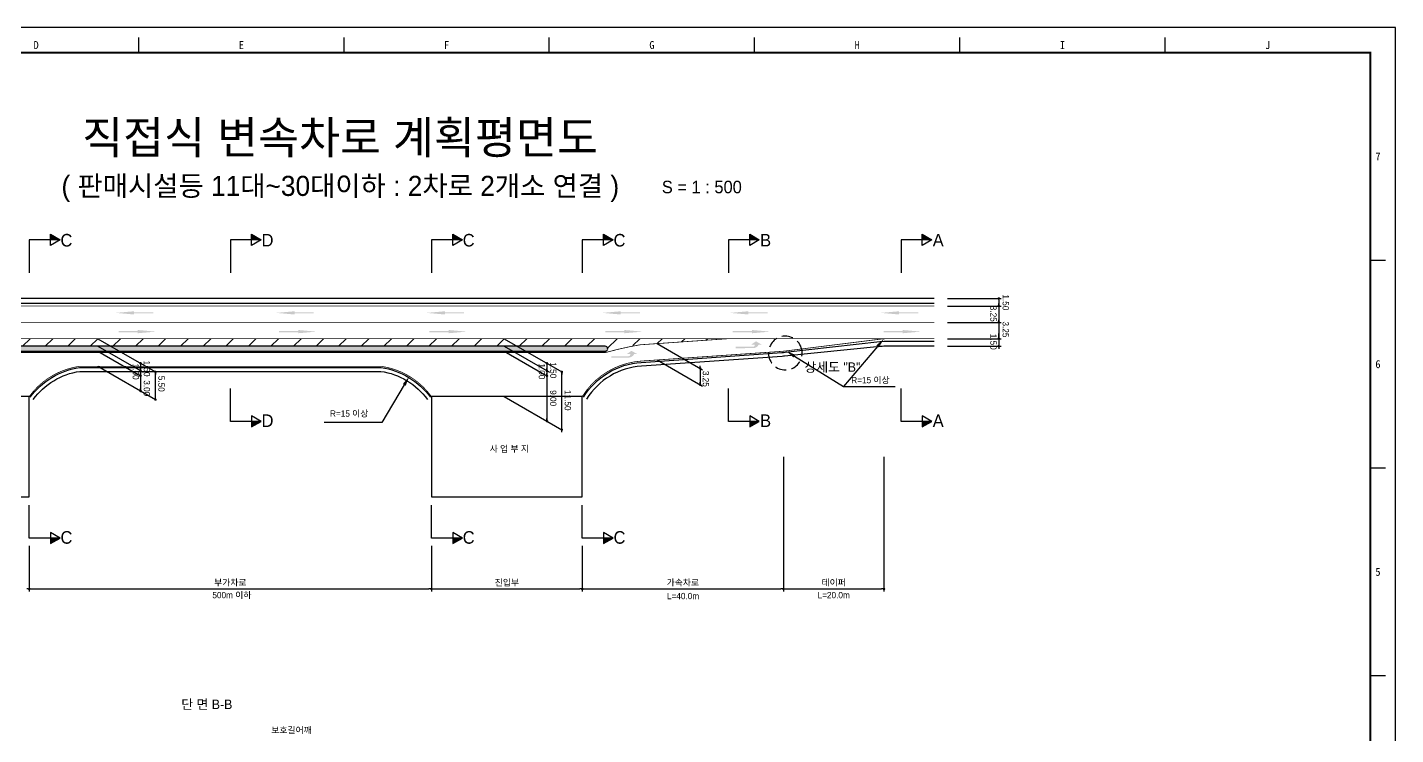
# Model space of a CAD drawing. Header units: millimetres. Extents: x 443 to 866, y -5 to 294.
# Drawn here: x 594 to 866.1, y 153.2 to 293.9 of the extents above; entities that cross this region are included whole.
import ezdxf
from ezdxf.enums import TextEntityAlignment as Align

# ---------------------------------------------------------------- set-up
doc = ezdxf.new("R2010")
doc.units = ezdxf.units.MM
doc.linetypes.add('HIDDEN', pattern=[9.525, 6.35, -3.175])
for name, color, linetype in [('CC-GSTR-0004', 4, 'Continuous'), ('CM-LANE-0030', 30, 'Continuous'), ('CZ-DIMT-0002', 7, 'Continuous'), ('CZ-LIN1-0007', 7, 'Continuous'), ('CZ-LIN2-0003', 3, 'Continuous'), ('CZ-LINE-0001', 7, 'Continuous'), ('CZ-TEXT-BOX0', 7, 'Continuous'), ('TITLE', 7, 'Continuous')]:
    doc.layers.add(name, color=color, linetype=linetype)
doc.styles.add('돋움', font='')
doc.styles.add('돋음체', font='')
doc.styles.get('돋움').set_extended_font_data('Dotum')
doc.styles.get('돋음체').set_extended_font_data('DotumChe')

# ---------------------------------------------------------------- blocks, each defined once
blk = doc.blocks.new('_Dot')
at = {"color": 0, "linetype": 'ByBlock', "lineweight": -2}
blk.add_line((-0.5, 0), (-1, 0), dxfattribs=at)
at = {"color": 0, "linetype": 'ByBlock', "const_width": 0.5}
blk.add_lwpolyline([(-0.25, 0, 1), (0.25, 0, 1)], format="xyb", close=True, dxfattribs=at)

msp = doc.modelspace()

# ---------------------------------------------------------------- hatches: boundary and pattern name
at = {"layer": 'CM-LANE-0030'}
h = msp.add_hatch(dxfattribs=at)
h.set_pattern_fill('ANSI31', color=256, style=0)
h.set_pattern_definition([(45, (-565.516, 1.4122), (-2.245064, 2.245064), [])])
h.paths.add_polyline_path([(549.58, 231.98), (553.88, 231.33, -0.082795), (559.59, 229.48), (560.62, 229.48, 0.001767), (560.51, 229.55, -0.768255), (560.76, 230.48), (708.89, 230.48, -0.801424), (709.1, 229.53, 0.001479), (709, 229.48), (710.24, 229.48, -0.078793), (715.81, 230.76), (733.39, 231.98)])
at = {"layer": 'CZ-LIN1-0007'}
for points in [[(615.18, 237.43), (615.18, 237.22), (619.01, 237.22), (619.01, 237), (615.18, 237), (615.18, 236.79), (611.53, 237.11)], [(647.1, 237.43), (647.1, 237.22), (650.92, 237.22), (650.92, 237), (647.1, 237), (647.1, 236.79), (643.45, 237.11)], [(677, 237.43), (677, 237.22), (680.83, 237.22), (680.83, 237), (677, 237), (677, 236.79), (673.35, 237.11)], [(711.97, 237.43), (711.97, 237.22), (715.8, 237.22), (715.8, 237), (711.97, 237), (711.97, 236.79), (708.32, 237.11)], [(737.34, 237.43), (737.34, 237.22), (741.17, 237.22), (741.17, 237), (737.34, 237), (737.34, 236.79), (733.69, 237.11)], [(767.34, 237.43), (767.34, 237.22), (771.17, 237.22), (771.17, 237), (767.34, 237), (767.34, 236.79), (763.69, 237.11)], [(615.92, 233.7), (615.92, 233.49), (612.09, 233.49), (612.09, 233.27), (615.92, 233.27), (615.92, 233.06), (619.57, 233.38)], [(647.83, 233.7), (647.83, 233.49), (644.01, 233.49), (644.01, 233.27), (647.83, 233.27), (647.83, 233.06), (651.48, 233.38)], [(677.73, 233.7), (677.73, 233.49), (673.91, 233.49), (673.91, 233.27), (677.73, 233.27), (677.73, 233.06), (681.38, 233.38)], [(712.71, 233.7), (712.71, 233.49), (708.88, 233.49), (708.88, 233.27), (712.71, 233.27), (712.71, 233.06), (716.36, 233.38)], [(738.08, 233.7), (738.08, 233.49), (734.25, 233.49), (734.25, 233.27), (738.08, 233.27), (738.08, 233.06), (741.73, 233.38)], [(738.39, 230.1, 0.267976), (739.42, 230.79), (740.04, 230.79), (738.87, 231.45), (737.93, 230.8), (738.62, 230.79, -0.504994), (738.31, 230.38), (734.85, 230.36), (734.85, 230.08)], [(768.08, 233.7), (768.08, 233.49), (764.25, 233.49), (764.25, 233.27), (768.08, 233.27), (768.08, 233.06), (771.73, 233.38)], [(713.63, 228.22, 0.267976), (714.65, 228.91), (715.28, 228.91), (714.11, 229.56), (713.17, 228.92), (713.86, 228.91, -0.504994), (713.55, 228.49), (710.09, 228.47), (710.09, 228.2)]]:
    msp.add_hatch(color=256, dxfattribs=at).paths.add_polyline_path(points)
at = {"layer": 'CZ-LIN2-0003'}
h = msp.add_hatch(dxfattribs=at)
h.set_pattern_fill('CROSS', color=256, scale=0.075, style=0)
h.set_pattern_definition([(0, (-565.5159, 1.4122), (0.47625, 0.47625), [0.238125, -0.714375]), (90, (-565.39683, 1.2931), (-0.47625, 0.47625), [0.238125, -0.714375])])
h.paths.add_polyline_path([(560.76, 230.48, 0.768255), (560.51, 229.55, -0.001767), (560.62, 229.48), (709, 229.48, -0.001479), (709.1, 229.53, 0.801424), (708.89, 230.48)])
at = {"layer": 'CZ-LINE-0001'}
for points in [[(598.57, 252.75), (598.57, 251.65), (600.48, 251.65)], [(638.57, 252.75), (638.57, 251.65), (640.48, 251.65)], [(678.57, 252.75), (678.57, 251.65), (680.48, 251.65)], [(708.57, 252.75), (708.57, 251.65), (710.48, 251.65)], [(737.63, 252.75), (737.63, 251.65), (739.53, 251.65)], [(771.96, 252.75), (771.96, 251.65), (773.87, 251.65)], [(640.48, 215.53), (638.57, 215.53), (638.57, 214.43)], [(739.53, 215.53), (737.63, 215.53), (737.63, 214.43)], [(773.87, 215.53), (771.96, 215.53), (771.96, 214.43)], [(600.48, 192.3), (598.57, 192.3), (598.57, 191.2)], [(680.48, 192.3), (678.57, 192.3), (678.57, 191.2)], [(710.48, 192.3), (708.57, 192.3), (708.57, 191.2)]]:
    msp.add_hatch(color=256, dxfattribs=at).paths.add_polyline_path(points)

# ---------------------------------------------------------------- linework, layer by layer
at = {"color": 0, "linetype": 'ByBlock', "lineweight": -2}
for p, q in [((787.16, 239.73), (787.16, 239.48)), ((787.16, 238.73), (787.16, 238.98)), ((787.16, 238.23), (787.16, 237.98)), ((787.16, 235.48), (787.16, 235.73)), ((787.16, 234.98), (787.16, 234.73)), ((787.16, 232.23), (787.16, 232.48)), ((787.16, 232.23), (787.16, 232.48)), ((787.16, 230.23), (787.16, 229.98)), ((787.16, 230.23), (787.16, 229.98)), ((616.48, 226.82), (616.48, 226.57)), ((616.48, 225.82), (616.48, 226.07)), ((697.3, 226.82), (697.3, 226.57)), ((697.3, 225.82), (697.3, 226.07)), ((727.75, 226.35), (727.75, 226.6)), ((616.48, 225.32), (616.48, 225.07)), ((616.48, 224.82), (616.48, 225.07)), ((619.43, 225.12), (619.43, 224.87)), ((697.3, 225.32), (697.3, 225.07)), ((697.3, 224.82), (697.3, 225.07)), ((700.26, 225.12), (700.26, 224.87)), ((727.75, 225.85), (727.75, 225.6)), ((727.75, 223.1), (727.75, 223.35)), ((616.48, 221.82), (616.48, 222.07)), ((619.43, 220.12), (619.43, 220.37)), ((697.3, 215.82), (697.3, 216.07)), ((700.26, 214.12), (700.26, 214.37))]:
    msp.add_line(p, q, dxfattribs=at)
at = {"color": 0, "linetype": 'ByBlock', "const_width": 0.25}
for points in [[(787.16, 239.86, 1), (787.16, 240.11, 1)], [(787.16, 238.61, 1), (787.16, 238.36, 1)], [(787.16, 238.36, 1), (787.16, 238.61, 1)], [(787.16, 235.36, 1), (787.16, 235.11, 1)], [(787.16, 235.11, 1), (787.16, 235.36, 1)], [(787.16, 232.11, 1), (787.16, 231.86, 1)], [(787.16, 232.11, 1), (787.16, 231.86, 1)], [(787.16, 230.36, 1), (787.16, 230.61, 1)], [(787.16, 230.36, 1), (787.16, 230.61, 1)], [(616.48, 226.95, 1), (616.48, 227.2, 1)], [(697.3, 226.95, 1), (697.3, 227.2, 1)], [(727.75, 225.97, 1), (727.75, 226.22, 1)], [(727.75, 226.22, 1), (727.75, 225.97, 1)], [(616.48, 225.7, 1), (616.48, 225.45, 1)], [(616.48, 225.45, 1), (616.48, 225.7, 1)], [(616.48, 224.7, 1), (616.48, 224.45, 1)], [(619.43, 225.24, 1), (619.43, 225.49, 1)], [(697.3, 225.45, 1), (697.3, 225.7, 1)], [(697.3, 225.7, 1), (697.3, 225.45, 1)], [(697.3, 224.7, 1), (697.3, 224.45, 1)], [(700.26, 225.24, 1), (700.26, 225.49, 1)], [(616.48, 221.7, 1), (616.48, 221.45, 1)], [(727.75, 222.97, 1), (727.75, 222.72, 1)], [(619.43, 219.99, 1), (619.43, 219.74, 1)], [(697.3, 215.7, 1), (697.3, 215.45, 1)], [(700.26, 213.99, 1), (700.26, 213.74, 1)]]:
    msp.add_lwpolyline(points, format="xyb", close=True, dxfattribs=at)
at = {"layer": 'CC-GSTR-0004'}
for points in [[(774.33, 239.98), (524.33, 239.98)], [(774.33, 238.98), (524.33, 238.98)]]:
    msp.add_lwpolyline(points, dxfattribs=at)
for points in [[(704.55, 220.35, -0.24079), (716.05, 227.27), (744.01, 229.21), (744.01, 229.21, 0.010735), (744.65, 229.27), (744.65, 229.27), (763.5, 231.39), (763.5, 231.39, -0.028022), (765.18, 231.48), (765.18, 231.48), (774.33, 231.48)], [(774.33, 230.48), (765.08, 230.48, 0.024952), (763.59, 230.41), (744.56, 228.5, -0.007667), (744.11, 228.46), (716.1, 226.52, 0.24079), (705.18, 219.95)], [(594.54, 220.33, -0.202063), (604.36, 226.23), (664.31, 226.23, -0.202063), (674.13, 220.33, -0.202063)], [(595.14, 219.89, -0.201084), (604.41, 225.48), (664.26, 225.48, -0.201084), (673.53, 219.89, -0.201084)]]:
    msp.add_lwpolyline(points, format="xyb", dxfattribs=at)
at = {"layer": 'CM-LANE-0030', "const_width": 0.15}
msp.add_lwpolyline([(774.33, 235.23), (524.33, 235.23)], dxfattribs=at)
msp.add_lwpolyline([(553.88, 231.33), (549.58, 231.98), (733.39, 231.98), (715.81, 230.76, 0.026159), (709, 229.23), (560.62, 229.23, 0.027105)], format="xyb", close=True, dxfattribs=at)
at = {"layer": 'CZ-LIN1-0007', "const_width": 0.15}
msp.add_lwpolyline([(774.33, 238.48), (524.33, 238.48)], dxfattribs=at)
for points in [[(774.33, 231.98), (765.27, 231.98), (765.27, 231.98, 0.031099), (763.41, 231.86), (744.75, 229.53, -0.01381), (743.92, 229.45), (743.92, 229.45), (716.04, 227.52, 0.24079), (704.33, 220.48)], [(594.33, 220.48, -0.202373), (604.34, 226.48), (664.33, 226.48, -0.202373), (674.33, 220.48)]]:
    msp.add_lwpolyline(points, format="xyb", dxfattribs=at)
at = {"layer": 'CZ-LIN1-0007', "linetype": 'HIDDEN', "const_width": 0.15}
msp.add_lwpolyline([(733.39, 231.98), (765.27, 231.98)], dxfattribs=at)
at = {"layer": 'CZ-LIN2-0003'}
msp.add_lwpolyline([(560.51, 229.55, -0.001767), (560.62, 229.48), (709, 229.48, -0.001479), (709.1, 229.53, 0.801424), (708.89, 230.48), (560.76, 230.48, 0.768255)], format="xyb", close=True, dxfattribs=at)
for points in [[(594.33, 220.48), (564.33, 220.48), (564.33, 200.48), (594.33, 200.48)], [(704.33, 220.48), (674.33, 220.48), (674.33, 200.48), (704.33, 200.48)]]:
    msp.add_lwpolyline(points, close=True, dxfattribs=at)
at = {"layer": 'CZ-LINE-0001'}
for p, q in [((600.48, 251.65), (594.33, 251.65)), ((594.33, 251.65), (594.33, 245.11)), ((598.57, 250.55), (598.57, 252.75)), ((598.57, 252.75), (600.48, 251.65)), ((600.48, 251.65), (598.57, 250.55)), ((640.48, 251.65), (634.33, 251.65)), ((634.33, 251.65), (634.33, 245.11)), ((638.57, 250.55), (638.57, 252.75)), ((638.57, 252.75), (640.48, 251.65)), ((640.48, 251.65), (638.57, 250.55)), ((680.48, 251.65), (674.33, 251.65)), ((674.33, 251.65), (674.33, 245.11)), ((678.57, 250.55), (678.57, 252.75)), ((678.57, 252.75), (680.48, 251.65)), ((680.48, 251.65), (678.57, 250.55)), ((710.48, 251.65), (704.33, 251.65)), ((704.33, 251.65), (704.33, 245.11)), ((708.57, 250.55), (708.57, 252.75)), ((708.57, 252.75), (710.48, 251.65)), ((710.48, 251.65), (708.57, 250.55)), ((739.53, 251.65), (733.39, 251.65)), ((733.39, 251.65), (733.39, 245.11)), ((737.63, 250.55), (737.63, 252.75)), ((737.63, 252.75), (739.53, 251.65)), ((739.53, 251.65), (737.63, 250.55)), ((773.87, 251.65), (767.72, 251.65)), ((767.72, 251.65), (767.72, 245.11)), ((771.96, 250.55), (771.96, 252.75)), ((771.96, 252.75), (773.87, 251.65)), ((773.87, 251.65), (771.96, 250.55)), ((776.94, 239.98), (787.66, 239.98)), ((776.94, 238.48), (787.66, 238.48)), ((776.94, 238.48), (787.66, 238.48)), ((787.16, 239.48), (787.16, 230.48)), ((776.94, 235.23), (787.66, 235.23)), ((607.98, 231.98), (619.43, 225.37)), ((688.8, 231.98), (700.26, 225.37)), ((776.94, 231.98), (787.66, 231.98)), ((776.94, 231.98), (787.66, 231.98)), ((787.16, 232.48), (787.16, 232.98)), ((607.98, 230.48), (616.98, 225.29)), ((607.98, 230.48), (616.98, 225.29)), ((607.98, 229.48), (616.48, 224.57)), ((688.8, 230.48), (697.8, 225.29)), ((688.8, 230.48), (697.8, 225.29)), ((688.8, 229.48), (697.3, 224.57)), ((719.25, 231), (728.25, 225.81)), ((776.94, 230.48), (787.66, 230.48)), ((776.94, 230.48), (787.66, 230.48)), ((607.98, 226.48), (619.43, 219.87)), ((616.48, 227.07), (616.48, 221.57)), ((697.3, 226.57), (697.3, 215.57)), ((719.25, 227.75), (728.25, 222.56)), ((619.43, 219.87), (619.43, 225.37)), ((700.26, 213.38), (700.26, 225.37)), ((727.75, 225.6), (727.75, 222.59)), ((634.33, 215.53), (634.33, 222.07)), ((688.8, 220.48), (700.26, 213.87)), ((733.39, 215.53), (733.39, 222.07)), ((756.31, 222.48), (766.58, 222.48)), ((767.72, 215.53), (767.72, 222.07)), ((640.48, 215.53), (634.33, 215.53)), ((640.48, 215.53), (638.57, 216.63)), ((638.57, 216.63), (638.57, 214.43)), ((638.57, 214.43), (640.48, 215.53)), ((739.53, 215.53), (733.39, 215.53)), ((739.53, 215.53), (737.63, 216.63)), ((737.63, 216.63), (737.63, 214.43)), ((737.63, 214.43), (739.53, 215.53)), ((773.87, 215.53), (767.72, 215.53)), ((773.87, 215.53), (771.96, 216.63)), ((771.96, 216.63), (771.96, 214.43)), ((771.96, 214.43), (773.87, 215.53)), ((744.33, 208.46), (744.33, 181.68)), ((744.33, 208.46), (744.33, 181.68)), ((764.33, 208.46), (764.33, 181.68)), ((594.33, 192.3), (594.33, 198.84)), ((674.33, 192.3), (674.33, 198.84)), ((704.33, 192.3), (704.33, 198.84)), ((600.48, 192.3), (598.57, 193.39)), ((598.57, 193.39), (598.57, 191.2)), ((680.48, 192.3), (678.57, 193.39)), ((678.57, 193.39), (678.57, 191.2)), ((710.48, 192.3), (708.57, 193.39)), ((708.57, 193.39), (708.57, 191.2)), ((600.48, 192.3), (594.33, 192.3)), ((594.33, 190.73), (594.33, 181.68)), ((594.33, 190.73), (594.33, 181.68)), ((598.57, 191.2), (600.48, 192.3)), ((680.48, 192.3), (674.33, 192.3)), ((674.33, 190.73), (674.33, 181.68)), ((674.33, 190.73), (674.33, 181.68)), ((678.57, 191.2), (680.48, 192.3)), ((710.48, 192.3), (704.33, 192.3)), ((704.33, 190.73), (704.33, 181.68)), ((704.33, 190.73), (704.33, 181.68)), ((708.57, 191.2), (710.48, 192.3)), ((594.83, 182.18), (673.83, 182.18)), ((674.83, 182.18), (703.83, 182.18)), ((704.83, 182.18), (743.83, 182.18)), ((744.83, 182.18), (763.83, 182.18))]:
    msp.add_line(p, q, dxfattribs=at)
at = {"layer": 'CZ-LINE-0001', "linetype": 'HIDDEN', "ltscale": 0.35}
msp.add_line((748.03, 229.52), (748.03, 229.52), dxfattribs=at)
at = {"layer": 'CZ-LINE-0001'}
for points in [[(763.04, 230.43), (756.31, 222.48)], [(746.55, 228.49), (756.31, 222.48)], [(668.92, 222.77), (664.46, 215.31), (652.98, 215.31)]]:
    msp.add_lwpolyline(points, dxfattribs=at)
at = {"layer": 'CZ-LINE-0001', "linetype": 'HIDDEN', "ltscale": 0.35}
msp.add_arc((744.71, 229.12), 3.35, 6.7667, 6.749, dxfattribs=at)
at = {"layer": 'CZ-LINE-0001'}
for points in [[(762.79, 230.64), (764.34, 231.95), (763.3, 230.21)], [(746.38, 228.21), (744.85, 229.54), (746.73, 228.77)], [(668.63, 222.95), (669.94, 224.49), (669.2, 222.6)]]:
    msp.add_solid(points, dxfattribs=at)
at = {"layer": 'TITLE', "color": 7, "linetype": 'Continuous'}
for p, q in [((616.12, 288.88), (616.12, 291.91)), ((656.94, 288.88), (656.94, 291.91)), ((697.76, 288.88), (697.76, 291.91)), ((738.59, 288.88), (738.59, 291.91)), ((779.41, 288.88), (779.41, 291.91)), ((820.24, 288.88), (820.24, 291.91)), ((864.09, 247.56), (861.06, 247.56)), ((864.09, 206.23), (861.06, 206.23)), ((864.09, 164.9), (861.06, 164.9))]:
    msp.add_line(p, q, dxfattribs=at)
at = {"layer": 'TITLE'}
msp.add_lwpolyline([(442.74, -5.45), (866.1, -5.45), (866.1, 293.92), (442.74, 293.92)], close=True, dxfattribs=at)
at = {"layer": 'TITLE', "linetype": 'Continuous', "const_width": 0.403}
msp.add_lwpolyline([(452.82, -0.42), (452.82, 288.88), (861.06, 288.88), (861.06, -0.42)], close=True, dxfattribs=at)

# ---------------------------------------------------------------- block references
at = {"layer": 'CZ-LINE-0001', "xscale": 0.5, "yscale": 0.5, "zscale": 0.5}
for p in [(594.33, 182.18), (674.33, 182.18), (704.33, 182.18), (744.33, 182.18), (764.33, 182.18)]:
    msp.add_blockref('_Dot', p, dxfattribs=at)
at = {"layer": 'CZ-LINE-0001', "xscale": 0.5, "yscale": 0.5, "zscale": 0.5, "rotation": 180}
for p in [(594.33, 182.18), (674.33, 182.18), (704.33, 182.18), (744.33, 182.18)]:
    msp.add_blockref('_Dot', p, dxfattribs=at)

# ---------------------------------------------------------------- texts
at = {"layer": 'CZ-DIMT-0002', "style": '돋움'}
for s, height, p in [('C', 2.5, (601.73, 251.57)), ('D', 2.5, (641.73, 251.57)), ('C', 2.5, (681.73, 251.57)), ('C', 2.5, (711.73, 251.57)), ('B', 2.5, (740.79, 251.57)), ('A', 2.5, (775.12, 251.57)), ('상세도 "B"', 1.875, (754.08, 226.32)), ('R=15 이상', 1.25, (761.64, 223.73)), ('R=15 이상', 1.25, (657.97, 217.08)), ('D', 2.5, (641.73, 215.66)), ('B', 2.5, (740.79, 215.66)), ('A', 2.5, (775.12, 215.66)), ('사 업 부 지', 1.25, (689.82, 210.07)), ('C', 2.5, (601.73, 192.43)), ('C', 2.5, (681.73, 192.43)), ('C', 2.5, (711.73, 192.43)), ('500m 이하', 1.25, (634.64, 180.96)), ('L=40.0m', 1.25, (724.37, 180.77)), ('L=20.0m', 1.25, (754.33, 180.96))]:
    msp.add_text(s, height=height, dxfattribs=at).set_placement(p, align=Align.MIDDLE_CENTER)
for s, p in [('1.50', (787.92, 240.79)), ('3.25', (785.48, 238.52)), ('3.25', (787.92, 235.4)), ('1.50', (785.48, 232.96))]:
    msp.add_text(s, height=1.25, rotation=270, dxfattribs=at).set_placement(p)
at = {"layer": 'CZ-DIMT-0002', "char_height": 1.25, "attachment_point": 5, "rotation": 270, "style": '돋움'}
for s, insert in [('1.00', (615.52, 225.42)), ('1.50', (617.73, 226.03)), ('1.00', (696.29, 225.47)), ('1.50', (698.55, 225.69)), ('3.00', (617.73, 222.11)), ('5.50', (620.62, 223.01)), ('3.25', (728.91, 223.99)), ('9.00', (698.55, 220.14)), ('11.50', (701.44, 219.72))]:
    msp.add_mtext(s, dxfattribs=dict(at, insert=insert))
at = {"layer": 'CZ-LINE-0001', "char_height": 1.25, "attachment_point": 5, "style": '돋움'}
for s, insert in [('\\A1;부가차로', (634.33, 183.38)), ('\\A1;진입부', (689.33, 183.38)), ('\\A1;가속차로', (724.33, 183.38)), ('\\A1;테이퍼', (754.33, 183.38)), ('\\A1;보호길어깨', (646.5, 154.01))]:
    msp.add_mtext(s, dxfattribs=dict(at, insert=insert))
at = {"layer": 'CZ-TEXT-BOX0', "style": '돋움'}
msp.add_text('단 면 B-B', height=1.875, dxfattribs=at).set_placement((629.65, 159.22), align=Align.MIDDLE_CENTER)
at = {"layer": 'TITLE', "color": 3, "linetype": 'Continuous', "style": '돋음체'}
for s, p in [('D', (595.7, 290.4)), ('E', (636.53, 290.4)), ('F', (677.35, 290.4)), ('G', (718.18, 290.4)), ('H', (759, 290.4)), ('I', (799.83, 290.4)), ('J', (840.65, 290.4)), ('7', (862.58, 268.23)), ('6', (862.58, 226.9)), ('5', (862.58, 185.57))]:
    msp.add_text(s, height=1.59, dxfattribs=at).set_placement(p, align=Align.MIDDLE)
at = {"layer": 'TITLE', "style": '돋움'}
for s, height, p in [('직접식 변속차로 계획평면도', 6.5, (656.15, 272.01)), ('( 판매시설등 11대~30대이하 : 2차로 2개소 연결 )', 4, (656.2, 262.38))]:
    msp.add_text(s, height=height, dxfattribs=at).set_placement(p, align=Align.MIDDLE_CENTER)
msp.add_text('S = 1 : 500', height=2.5, dxfattribs=at).set_placement((720.15, 262.16), align=Align.MIDDLE_LEFT)

doc.saveas('drawing.dxf')
